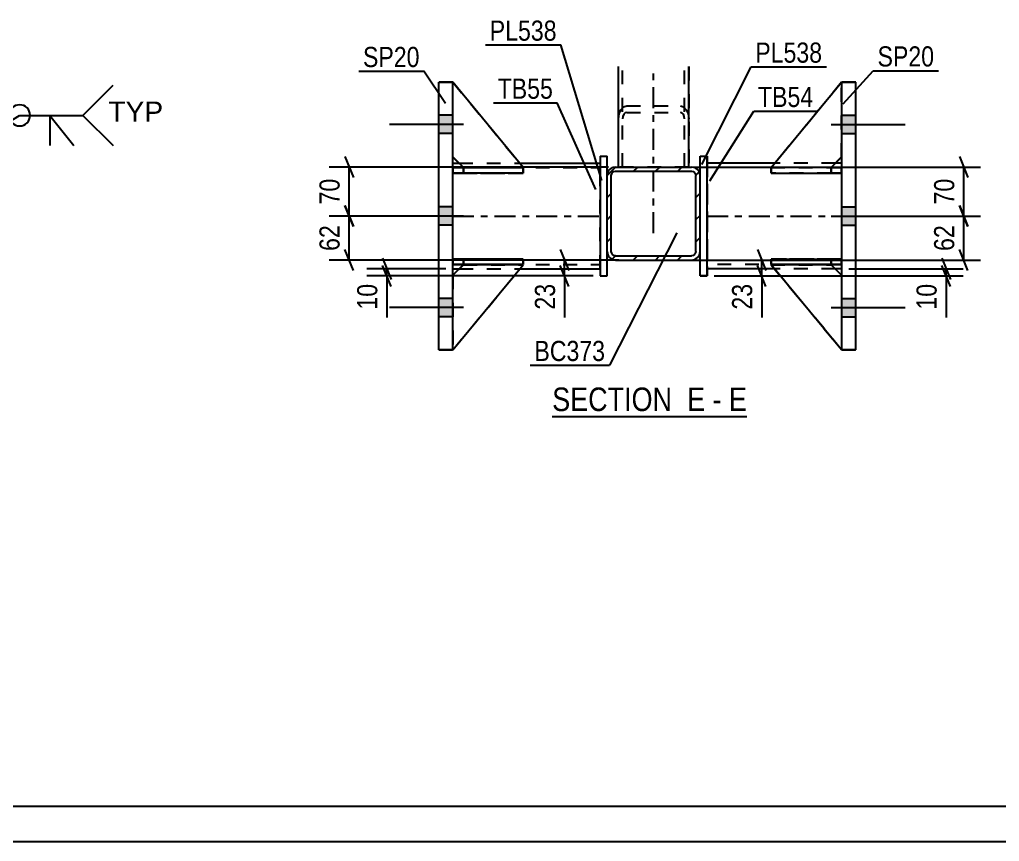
# Model space of a CAD drawing. Header units: millimetres. Extents: x -75 to 766, y -434 to 160.
# Drawn here: x 160.5 to 299.6, y -433.6 to -316.9 of the extents above; entities that cross this region are included whole.
import ezdxf

# ---------------------------------------------------------------- set-up
doc = ezdxf.new("R2010")
doc.units = ezdxf.units.MM
doc.linetypes.add('DXK_LINE_DOT2', pattern=[3.9198, 1.9599, -1.9599])
doc.linetypes.add('DXK_LINE_DOT3', pattern=[5.9187, 2.979, -0.9799, 0.9799, -0.9799])
doc.styles.add('Arial', font='arial.ttf', dxfattribs={"height": 0.2})
doc.styles.add('Arial Narrow', font='ARIALN.TTF', dxfattribs={"height": 0.2})

# ---------------------------------------------------------------- blocks, each defined once
blk = doc.blocks.new('Unknown-814185074-18 - 1252')
at = {"color": 6, "linetype": 'Continuous'}
blk.add_line((236.08, -373.25), (263.72, -373.25), dxfattribs=at)
at = {"color": 0, "linetype": 'Continuous'}
for points in [[(254.19, -372.5), (254.19, -369), (236.08, -369), (236.08, -372.5)], [(257.79, -372.5), (257.79, -369), (255.24, -369), (255.24, -372.5)], [(260.12, -372.5), (260.12, -369), (258.84, -369), (258.84, -372.5)], [(263.72, -372.5), (263.72, -369), (261.17, -369), (261.17, -372.5)]]:
    blk.add_wipeout(points, dxfattribs=at)
at = {"color": 7, "linetype": 'Continuous', "style": 'Arial Narrow'}
for s, p in [('SECTION ', (236.08, -372.5)), ('E', (255.24, -372.5)), ('E', (261.17, -372.5)), ('-', (258.84, -372.5))]:
    blk.add_text(s, height=3.34, dxfattribs=at).set_placement(p)
blk = doc.blocks.new('Unknown-814185074-1135')
at = {"color": 5, "linetype": 'Continuous'}
for p, q in [((-69.56, -428.59), (761.44, -428.59)), ((-74.56, -433.59), (766.44, -433.59))]:
    blk.add_line(p, q, dxfattribs=at)
blk = doc.blocks.new('Part-814185074-1333 - 1252')
at = {"color": 7, "linetype": 'DXK_LINE_DOT2'}
for p, q in [((277.17, -325.82), (267.17, -337.93)), ((267.17, -337.93), (277.17, -325.82)), ((277.17, -336.43), (277.17, -325.82)), ((275.67, -337.93), (277.17, -336.43)), ((275.67, -337.93), (277.17, -336.43)), ((267.17, -337.93), (275.67, -337.93)), ((267.17, -337.93), (267.17, -337.93)), ((275.67, -337.93), (267.17, -337.93)), ((275.67, -337.93), (275.67, -337.93))]:
    blk.add_line(p, q, dxfattribs=at)
blk = doc.blocks.new('Bolt-814185074-1442 - 1252')
at = {"linetype": 'Continuous'}
for points in [[(279.17, -333.12), (279.17, -330.52), (277.17, -330.52), (277.17, -333.12)], [(279.17, -333.12), (279.17, -330.52), (277.17, -330.52), (277.17, -333.12)], [(279.17, -333.12), (279.17, -330.52), (277.17, -330.52), (277.17, -333.12)], [(279.17, -346.12), (279.17, -343.52), (277.17, -343.52), (277.17, -346.12)], [(279.17, -346.12), (279.17, -343.52), (277.17, -343.52), (277.17, -346.12)], [(279.17, -359.12), (279.17, -356.52), (277.17, -356.52), (277.17, -359.12)], [(279.17, -359.12), (279.17, -356.52), (277.17, -356.52), (277.17, -359.12)], [(279.17, -359.12), (279.17, -356.52), (277.17, -356.52), (277.17, -359.12)]]:
    blk.add_hatch(color=1, dxfattribs=at).paths.add_polyline_path(points)
at = {"color": 1, "linetype": 'Continuous'}
for p, q in [((277.17, -330.52), (279.17, -330.52)), ((277.17, -330.52), (279.17, -330.52)), ((277.17, -330.52), (279.17, -330.52)), ((275.67, -331.82), (286.17, -331.82)), ((275.67, -331.82), (286.17, -331.82)), ((275.67, -331.82), (286.17, -331.82)), ((277.17, -333.12), (279.17, -333.12)), ((277.17, -333.12), (279.17, -333.12)), ((277.17, -333.12), (279.17, -333.12)), ((277.17, -343.52), (279.17, -343.52)), ((277.17, -343.52), (279.17, -343.52)), ((275.67, -344.82), (286.17, -344.82)), ((275.67, -344.82), (286.17, -344.82)), ((277.17, -346.12), (279.17, -346.12)), ((277.17, -346.12), (279.17, -346.12)), ((277.17, -356.52), (279.17, -356.52)), ((277.17, -356.52), (279.17, -356.52)), ((277.17, -356.52), (279.17, -356.52)), ((275.67, -357.82), (286.17, -357.82)), ((275.67, -357.82), (286.17, -357.82)), ((275.67, -357.82), (286.17, -357.82)), ((277.17, -359.12), (279.17, -359.12)), ((277.17, -359.12), (279.17, -359.12)), ((277.17, -359.12), (279.17, -359.12))]:
    blk.add_line(p, q, dxfattribs=at)
blk = doc.blocks.new('Part-814185074-1257 - 1252')
at = {"color": 7, "linetype": 'DXK_LINE_DOT2'}
for p, q in [((245.47, -337.86), (245.47, -323.61)), ((246.07, -337.86), (246.07, -323.61)), ((254.87, -337.86), (254.87, -323.61)), ((255.47, -323.61), (255.47, -337.86)), ((255.47, -337.86), (245.47, -337.86))]:
    blk.add_line(p, q, dxfattribs=at)
at = {"color": 7, "linetype": 'DXK_LINE_DOT3'}
blk.add_line((250.47, -347.26), (250.47, -323.61), dxfattribs=at)
blk = doc.blocks.new('Part-814185074-1329 - 1252')
at = {"color": 2, "linetype": 'Continuous'}
for p, q in [((221.97, -337.32), (222.87, -337.32)), ((231.47, -337.32), (242.87, -337.32)), ((221.97, -352.32), (222.88, -352.32)), ((231.49, -352.32), (242.87, -352.32))]:
    blk.add_line(p, q, dxfattribs=at)
at = {"color": 7, "linetype": 'DXK_LINE_DOT2'}
for p, q in [((221.97, -352.32), (221.97, -337.32)), ((221.97, -337.92), (242.87, -337.92)), ((222.87, -337.32), (231.47, -337.32)), ((242.87, -352.32), (242.87, -337.32)), ((221.97, -351.72), (242.87, -351.72)), ((222.88, -352.32), (231.49, -352.32))]:
    blk.add_line(p, q, dxfattribs=at)
at = {"color": 7, "linetype": 'DXK_LINE_DOT3'}
blk.add_line((221.97, -344.82), (242.87, -344.82), dxfattribs=at)
blk = doc.blocks.new('Part-814185074-1258 - 1252')
at = {"color": 2, "linetype": 'Continuous'}
for p, q in [((245.47, -337.86), (245.47, -323.61)), ((255.47, -337.86), (255.47, -323.61))]:
    blk.add_line(p, q, dxfattribs=at)
at = {"color": 7, "linetype": 'DXK_LINE_DOT2'}
for p, q in [((246.07, -337.86), (246.07, -323.61)), ((254.87, -337.86), (254.87, -323.61)), ((245.83, -329.73), (246.22, -329.32)), ((246.22, -329.32), (246.67, -329.18)), ((246.67, -329.18), (254.27, -329.18)), ((254.27, -329.18), (254.73, -329.32)), ((254.73, -329.32), (255.12, -329.73)), ((245.47, -331.04), (245.57, -330.33)), ((245.57, -330.33), (245.83, -329.73)), ((246.12, -330.69), (246.07, -331.04)), ((246.25, -330.38), (246.12, -330.69)), ((246.44, -330.18), (246.25, -330.38)), ((246.67, -330.11), (246.44, -330.18)), ((246.67, -330.11), (254.27, -330.11)), ((254.5, -330.18), (254.27, -330.11)), ((254.7, -330.38), (254.5, -330.18)), ((254.83, -330.69), (254.7, -330.38)), ((254.87, -331.04), (254.83, -330.69)), ((255.12, -329.73), (255.38, -330.33)), ((255.38, -330.33), (255.47, -331.04)), ((255.47, -337.86), (245.47, -337.86))]:
    blk.add_line(p, q, dxfattribs=at)
blk = doc.blocks.new('Bolt-814185074-1443 - 1252')
at = {"linetype": 'Continuous'}
for points in [[(221.97, -333.12), (221.97, -330.52), (219.97, -330.52), (219.97, -333.12)], [(221.97, -333.12), (221.97, -330.52), (219.97, -330.52), (219.97, -333.12)], [(221.97, -333.12), (221.97, -330.52), (219.97, -330.52), (219.97, -333.12)], [(221.97, -346.12), (221.97, -343.52), (219.97, -343.52), (219.97, -346.12)], [(221.97, -346.12), (221.97, -343.52), (219.97, -343.52), (219.97, -346.12)], [(221.97, -359.12), (221.97, -356.52), (219.97, -356.52), (219.97, -359.12)], [(221.97, -359.12), (221.97, -356.52), (219.97, -356.52), (219.97, -359.12)], [(221.97, -359.12), (221.97, -356.52), (219.97, -356.52), (219.97, -359.12)]]:
    blk.add_hatch(color=1, dxfattribs=at).paths.add_polyline_path(points)
at = {"color": 1, "linetype": 'Continuous'}
for p, q in [((221.97, -330.52), (219.97, -330.52)), ((221.97, -330.52), (219.97, -330.52)), ((221.97, -330.52), (219.97, -330.52)), ((223.47, -331.82), (212.97, -331.82)), ((223.47, -331.82), (212.97, -331.82)), ((223.47, -331.82), (212.97, -331.82)), ((221.97, -333.12), (219.97, -333.12)), ((221.97, -333.12), (219.97, -333.12)), ((221.97, -333.12), (219.97, -333.12)), ((221.97, -343.52), (219.97, -343.52)), ((221.97, -343.52), (219.97, -343.52)), ((223.47, -344.82), (212.97, -344.82)), ((223.47, -344.82), (212.97, -344.82)), ((221.97, -346.12), (219.97, -346.12)), ((221.97, -346.12), (219.97, -346.12)), ((221.97, -356.52), (219.97, -356.52)), ((221.97, -356.52), (219.97, -356.52)), ((221.97, -356.52), (219.97, -356.52)), ((223.47, -357.82), (212.97, -357.82)), ((223.47, -357.82), (212.97, -357.82)), ((223.47, -357.82), (212.97, -357.82)), ((221.97, -359.12), (219.97, -359.12)), ((221.97, -359.12), (219.97, -359.12)), ((221.97, -359.12), (219.97, -359.12))]:
    blk.add_line(p, q, dxfattribs=at)
blk = doc.blocks.new('Part-814185074-1283 - 1252')
at = {"linetype": 'Continuous'}
h = blk.add_hatch(dxfattribs=at)
h.set_pattern_fill('', scale=0.7, style=0, pattern_type=0)
h.set_pattern_definition([(45, (245.0744, -337.8582), (-1.57154, 1.57154), [])])
h.paths.add_polyline_path([(255.87, -337.86), (245.07, -337.86), (244.62, -337.95), (244.23, -338.21), (243.97, -338.6), (243.87, -339.06), (243.87, -349.86), (243.97, -350.32), (244.23, -350.71), (244.62, -350.97), (245.07, -351.06), (255.87, -351.06), (256.33, -350.97), (256.72, -350.71), (256.98, -350.32), (257.07, -349.86), (257.07, -339.06), (256.98, -338.6), (256.72, -338.21), (256.33, -337.95)])
h.paths.add_polyline_path([(256.43, -338.83), (256.47, -339.06), (256.47, -349.86), (256.43, -350.09), (256.3, -350.28), (256.1, -350.41), (255.87, -350.46), (245.07, -350.46), (244.84, -350.41), (244.65, -350.28), (244.52, -350.09), (244.47, -349.86), (244.47, -339.06), (244.52, -338.83), (244.65, -338.63), (244.84, -338.5), (245.07, -338.46), (255.87, -338.46), (256.1, -338.5), (256.3, -338.63)])
at = {"color": 2, "linetype": 'Continuous'}
for p, q in [((245.07, -337.86), (244.62, -337.95)), ((245.07, -337.86), (255.87, -337.86)), ((256.33, -337.95), (255.87, -337.86)), ((243.97, -338.6), (243.87, -339.06)), ((243.87, -349.86), (243.87, -339.06)), ((244.47, -339.06), (244.52, -338.83)), ((244.47, -349.86), (244.47, -339.06)), ((244.52, -338.83), (244.65, -338.63)), ((244.65, -338.63), (244.84, -338.5)), ((244.84, -338.5), (245.07, -338.46)), ((245.07, -338.46), (255.87, -338.46)), ((255.87, -338.46), (256.1, -338.5)), ((256.1, -338.5), (256.3, -338.63)), ((256.3, -338.63), (256.43, -338.83)), ((256.43, -338.83), (256.47, -339.06)), ((256.47, -349.86), (256.47, -339.06)), ((257.07, -339.06), (256.98, -338.6)), ((257.07, -349.86), (257.07, -339.06)), ((243.87, -349.86), (243.97, -350.32)), ((244.52, -350.09), (244.47, -349.86)), ((244.65, -350.28), (244.52, -350.09)), ((244.84, -350.41), (244.65, -350.28)), ((245.07, -350.46), (244.84, -350.41)), ((245.07, -350.46), (255.87, -350.46)), ((256.1, -350.41), (255.87, -350.46)), ((256.3, -350.28), (256.1, -350.41)), ((256.43, -350.09), (256.3, -350.28)), ((256.47, -349.86), (256.43, -350.09)), ((256.98, -350.32), (257.07, -349.86)), ((244.62, -350.97), (245.07, -351.06)), ((245.07, -351.06), (255.87, -351.06)), ((255.87, -351.06), (256.33, -350.97))]:
    blk.add_line(p, q, dxfattribs=at)
at = {"color": 7, "linetype": 'DXK_LINE_DOT3'}
blk.add_line((250.47, -344.46), (250.47, -344.46), dxfattribs=at)
at = {"color": 2, "linetype": 'Continuous'}
for centre, start, end in [((245.07, -339.06), 112.5, 157.5), ((255.87, -339.06), 22.5, 67.5), ((245.07, -349.86), 202.5, 247.5), ((255.87, -349.86), 292.5, 337.5)]:
    blk.add_arc(centre, 1.2, start, end, dxfattribs=at)
blk = doc.blocks.new('Part-814185074-1304 - 1252')
at = {"color": 2, "linetype": 'Continuous'}
for p, q in [((267.68, -337.32), (258.07, -337.32)), ((277.17, -337.32), (276.28, -337.32)), ((267.66, -352.32), (258.07, -352.32)), ((277.17, -352.32), (276.27, -352.32))]:
    blk.add_line(p, q, dxfattribs=at)
at = {"color": 7, "linetype": 'DXK_LINE_DOT2'}
for p, q in [((258.07, -337.32), (258.07, -337.32)), ((258.07, -337.32), (258.07, -352.32)), ((258.07, -352.32), (258.07, -337.32)), ((258.07, -337.92), (258.07, -337.92)), ((277.17, -337.92), (258.07, -337.92)), ((276.28, -337.32), (267.68, -337.32)), ((277.17, -337.32), (277.17, -352.32)), ((258.07, -351.72), (258.07, -351.72)), ((277.17, -351.72), (258.07, -351.72)), ((258.07, -352.32), (258.07, -352.32)), ((276.27, -352.32), (267.66, -352.32))]:
    blk.add_line(p, q, dxfattribs=at)
at = {"color": 7, "linetype": 'DXK_LINE_DOT3'}
blk.add_line((258.07, -344.82), (277.17, -344.82), dxfattribs=at)
blk = doc.blocks.new('Part-814185074-1319 - 1252')
at = {"color": 2, "linetype": 'Continuous'}
for p, q in [((257.07, -336.32), (258.07, -336.32)), ((257.07, -339.06), (257.07, -336.32)), ((257.07, -336.32), (257.07, -336.32)), ((258.07, -353.32), (258.07, -336.32)), ((258.07, -336.32), (258.07, -336.32)), ((257.07, -353.32), (257.07, -349.86)), ((257.07, -353.32), (258.07, -353.32)), ((257.07, -353.32), (257.07, -353.32)), ((258.07, -353.32), (258.07, -353.32))]:
    blk.add_line(p, q, dxfattribs=at)
at = {"color": 7, "linetype": 'DXK_LINE_DOT2'}
for p, q in [((257.07, -336.32), (258.07, -336.32)), ((257.07, -353.32), (257.07, -336.32)), ((258.07, -336.32), (258.07, -353.32)), ((257.07, -349.86), (257.07, -339.06)), ((258.07, -353.32), (257.07, -353.32))]:
    blk.add_line(p, q, dxfattribs=at)
blk = doc.blocks.new('Part-814185074-1324 - 1252')
at = {"color": 2, "linetype": 'Continuous'}
for p, q in [((242.87, -336.32), (243.87, -336.32)), ((242.87, -336.32), (242.87, -353.32)), ((243.87, -339.06), (243.87, -336.32)), ((243.87, -353.32), (243.87, -349.86)), ((242.87, -353.32), (243.87, -353.32))]:
    blk.add_line(p, q, dxfattribs=at)
at = {"color": 7, "linetype": 'DXK_LINE_DOT2'}
for p, q in [((242.87, -336.32), (243.87, -336.32)), ((243.87, -349.86), (243.87, -339.06)), ((242.87, -353.32), (243.87, -353.32))]:
    blk.add_line(p, q, dxfattribs=at)
blk = doc.blocks.new('Part-814185074-1330 - 1252')
at = {"color": 2, "linetype": 'Continuous'}
for p, q in [((267.17, -351.73), (267.17, -351.73)), ((275.67, -351.73), (267.17, -351.73)), ((277.17, -363.82), (267.17, -351.73)), ((275.67, -351.73), (275.67, -351.73)), ((275.67, -351.73), (277.17, -353.23))]:
    blk.add_line(p, q, dxfattribs=at)
at = {"color": 7, "linetype": 'DXK_LINE_DOT2'}
for p, q in [((267.17, -351.73), (275.67, -351.73)), ((277.17, -363.82), (267.17, -351.73)), ((275.67, -351.73), (277.17, -353.23)), ((277.17, -353.23), (277.17, -363.82))]:
    blk.add_line(p, q, dxfattribs=at)
blk = doc.blocks.new('Part-814185074-1331 - 1252')
at = {"color": 7, "linetype": 'DXK_LINE_DOT2'}
for p, q in [((267.17, -351.73), (275.67, -351.73)), ((277.17, -363.82), (267.17, -351.73)), ((267.17, -351.73), (267.17, -351.73)), ((275.67, -351.73), (267.17, -351.73)), ((267.17, -351.73), (277.17, -363.82)), ((275.67, -351.73), (277.17, -353.23)), ((275.67, -351.73), (275.67, -351.73)), ((277.17, -353.23), (275.67, -351.73)), ((277.17, -353.23), (277.17, -363.82))]:
    blk.add_line(p, q, dxfattribs=at)
blk = doc.blocks.new('Part-814185074-1332 - 1252')
at = {"color": 2, "linetype": 'Continuous'}
for p, q in [((267.17, -337.93), (277.17, -325.82)), ((277.17, -325.82), (277.17, -325.82)), ((275.68, -337.92), (277.17, -336.43)), ((268.42, -337.93), (267.17, -337.93)), ((267.17, -337.93), (267.17, -337.93))]:
    blk.add_line(p, q, dxfattribs=at)
at = {"color": 7, "linetype": 'DXK_LINE_DOT2'}
for p, q in [((277.17, -325.82), (267.17, -337.93)), ((277.17, -325.82), (277.17, -325.82)), ((277.17, -336.43), (277.17, -325.82)), ((275.67, -337.93), (277.17, -336.43)), ((275.67, -337.93), (267.17, -337.93)), ((275.67, -337.93), (268.42, -337.93)), ((275.67, -337.93), (275.68, -337.92)), ((275.67, -337.93), (275.67, -337.93))]:
    blk.add_line(p, q, dxfattribs=at)
blk = doc.blocks.new('Part-814185074-1334 - 1252')
at = {"color": 7, "linetype": 'DXK_LINE_DOT2'}
for p, q in [((267.17, -351.72), (267.17, -350.92)), ((267.17, -350.92), (275.67, -350.92)), ((277.17, -350.92), (267.17, -350.92)), ((275.67, -351.72), (267.17, -351.72)), ((267.17, -351.72), (277.17, -351.72)), ((275.67, -351.72), (275.67, -350.92)), ((275.67, -350.92), (277.17, -350.92)), ((277.17, -351.72), (275.67, -351.72)), ((277.17, -351.72), (277.17, -350.92)), ((277.17, -351.72), (277.17, -350.92)), ((277.17, -350.92), (277.17, -350.92)), ((277.17, -351.72), (277.17, -351.72))]:
    blk.add_line(p, q, dxfattribs=at)
blk = doc.blocks.new('Part-814185074-1335 - 1252')
at = {"color": 7, "linetype": 'DXK_LINE_DOT2'}
for p, q in [((267.17, -338.72), (267.17, -337.92)), ((267.17, -337.92), (275.67, -337.92)), ((277.17, -337.92), (267.17, -337.92)), ((275.67, -338.72), (275.67, -337.92)), ((275.67, -337.92), (277.17, -337.92)), ((277.17, -338.72), (277.17, -337.92)), ((277.17, -338.72), (277.17, -337.92)), ((277.17, -337.92), (277.17, -337.92)), ((275.67, -338.72), (267.17, -338.72)), ((267.17, -338.72), (277.17, -338.72)), ((277.17, -338.72), (275.67, -338.72)), ((277.17, -338.72), (277.17, -338.72))]:
    blk.add_line(p, q, dxfattribs=at)
blk = doc.blocks.new('Part-814185074-1336 - 1252')
at = {"color": 2, "linetype": 'Continuous'}
for p, q in [((267.17, -350.92), (277.17, -350.92)), ((267.17, -350.92), (267.17, -351.72)), ((277.17, -351.72), (267.17, -351.72)), ((277.17, -350.92), (277.17, -350.92)), ((277.17, -351.72), (277.17, -350.92))]:
    blk.add_line(p, q, dxfattribs=at)
at = {"color": 7, "linetype": 'DXK_LINE_DOT2'}
for p, q in [((275.67, -350.92), (267.17, -350.92)), ((267.17, -351.72), (275.67, -351.72)), ((277.17, -350.92), (275.67, -350.92)), ((275.67, -350.92), (275.67, -351.72)), ((275.67, -351.72), (277.17, -351.72)), ((277.17, -350.92), (277.17, -350.92))]:
    blk.add_line(p, q, dxfattribs=at)
blk = doc.blocks.new('Part-814185074-1337 - 1252')
at = {"color": 2, "linetype": 'Continuous'}
for p, q in [((267.18, -337.92), (267.17, -337.92)), ((267.17, -337.92), (267.17, -338.72)), ((277.17, -337.92), (268.42, -337.92)), ((277.17, -337.92), (277.17, -337.92)), ((277.17, -337.92), (277.17, -338.72)), ((267.17, -338.72), (277.17, -338.72))]:
    blk.add_line(p, q, dxfattribs=at)
at = {"color": 7, "linetype": 'DXK_LINE_DOT2'}
for p, q in [((268.42, -337.92), (267.18, -337.92)), ((275.67, -337.92), (267.18, -337.92)), ((275.67, -337.92), (277.17, -337.92)), ((275.67, -337.92), (275.67, -338.72)), ((277.17, -337.92), (277.17, -337.92)), ((267.17, -338.72), (275.67, -338.72)), ((275.67, -338.72), (277.17, -338.72))]:
    blk.add_line(p, q, dxfattribs=at)
blk = doc.blocks.new('Part-814185074-1338 - 1252')
at = {"color": 2, "linetype": 'Continuous'}
for p, q in [((223.47, -351.73), (221.97, -353.23)), ((221.97, -363.82), (231.97, -351.73)), ((231.97, -351.73), (223.47, -351.73)), ((223.47, -351.73), (223.47, -351.73)), ((231.97, -351.73), (231.97, -351.73))]:
    blk.add_line(p, q, dxfattribs=at)
at = {"color": 7, "linetype": 'DXK_LINE_DOT2'}
for p, q in [((221.97, -353.23), (223.47, -351.73)), ((221.97, -363.82), (231.97, -351.73)), ((223.47, -351.73), (231.97, -351.73)), ((221.97, -353.23), (221.97, -363.82))]:
    blk.add_line(p, q, dxfattribs=at)
blk = doc.blocks.new('Part-814185074-1339 - 1252')
at = {"color": 7, "linetype": 'DXK_LINE_DOT2'}
for p, q in [((223.47, -351.73), (221.97, -353.23)), ((221.97, -363.82), (231.97, -351.73)), ((221.97, -353.23), (223.47, -351.73)), ((221.97, -363.82), (231.97, -351.73)), ((231.97, -351.73), (223.47, -351.73)), ((223.47, -351.73), (223.47, -351.73)), ((223.47, -351.73), (231.97, -351.73)), ((231.97, -351.73), (231.97, -351.73)), ((221.97, -353.23), (221.97, -363.82))]:
    blk.add_line(p, q, dxfattribs=at)
blk = doc.blocks.new('Part-814185074-1340 - 1252')
at = {"color": 2, "linetype": 'Continuous'}
for p, q in [((221.97, -325.82), (221.97, -325.82)), ((231.97, -337.93), (221.98, -325.82)), ((223.46, -337.92), (221.97, -336.43)), ((230.73, -337.93), (231.97, -337.93)), ((231.97, -337.93), (231.97, -337.93))]:
    blk.add_line(p, q, dxfattribs=at)
at = {"color": 7, "linetype": 'DXK_LINE_DOT2'}
for p, q in [((221.97, -325.82), (231.97, -337.93)), ((221.98, -325.82), (221.97, -325.82)), ((221.97, -336.43), (221.97, -325.82)), ((223.47, -337.93), (221.97, -336.43)), ((223.47, -337.93), (223.46, -337.92)), ((231.97, -337.93), (223.47, -337.93)), ((223.47, -337.93), (223.47, -337.93)), ((223.47, -337.93), (230.73, -337.93))]:
    blk.add_line(p, q, dxfattribs=at)
blk = doc.blocks.new('Part-814185074-1341 - 1252')
at = {"color": 7, "linetype": 'DXK_LINE_DOT2'}
for p, q in [((221.97, -336.43), (221.97, -325.82)), ((221.97, -325.82), (231.97, -337.93)), ((221.97, -325.82), (231.97, -337.93)), ((223.47, -337.93), (221.97, -336.43)), ((223.47, -337.93), (221.97, -336.43)), ((231.97, -337.93), (223.47, -337.93)), ((223.47, -337.93), (223.47, -337.93)), ((223.47, -337.93), (231.97, -337.93)), ((231.97, -337.93), (231.97, -337.93))]:
    blk.add_line(p, q, dxfattribs=at)
blk = doc.blocks.new('Part-814185074-1342 - 1252')
at = {"color": 7, "linetype": 'DXK_LINE_DOT2'}
for p, q in [((221.97, -350.92), (223.47, -350.92)), ((231.97, -350.92), (221.97, -350.92)), ((221.97, -350.92), (221.97, -350.92)), ((221.97, -350.92), (221.97, -351.72)), ((221.97, -350.92), (221.97, -351.72)), ((223.47, -351.72), (221.97, -351.72)), ((221.97, -351.72), (231.97, -351.72)), ((221.97, -351.72), (221.97, -351.72)), ((223.47, -350.92), (231.97, -350.92)), ((223.47, -350.92), (223.47, -351.72)), ((231.97, -351.72), (223.47, -351.72)), ((231.97, -350.92), (231.97, -351.72))]:
    blk.add_line(p, q, dxfattribs=at)
blk = doc.blocks.new('Part-814185074-1343 - 1252')
at = {"color": 7, "linetype": 'DXK_LINE_DOT2'}
for p, q in [((221.97, -337.92), (223.47, -337.92)), ((231.74, -337.92), (221.97, -337.92)), ((221.97, -337.92), (221.97, -337.92)), ((221.97, -337.92), (221.97, -338.72)), ((221.97, -337.92), (221.97, -338.72)), ((223.47, -337.92), (231.97, -337.92)), ((223.47, -337.92), (223.47, -338.72)), ((231.97, -337.92), (231.97, -338.72)), ((223.47, -338.72), (221.97, -338.72)), ((221.97, -338.72), (231.97, -338.72)), ((221.97, -338.72), (221.97, -338.72)), ((231.97, -338.72), (223.47, -338.72))]:
    blk.add_line(p, q, dxfattribs=at)
blk = doc.blocks.new('Part-814185074-1344 - 1252')
at = {"color": 2, "linetype": 'Continuous'}
for p, q in [((221.97, -351.72), (221.97, -350.92)), ((231.97, -350.92), (221.97, -350.92)), ((231.97, -351.72), (221.97, -351.72)), ((221.97, -351.72), (221.97, -351.72)), ((231.97, -351.72), (231.97, -350.92))]:
    blk.add_line(p, q, dxfattribs=at)
at = {"color": 7, "linetype": 'DXK_LINE_DOT2'}
for p, q in [((223.47, -350.92), (221.97, -350.92)), ((221.97, -351.72), (223.47, -351.72)), ((223.47, -351.72), (223.47, -350.92)), ((231.97, -350.92), (223.47, -350.92)), ((223.47, -351.72), (231.97, -351.72))]:
    blk.add_line(p, q, dxfattribs=at)
blk = doc.blocks.new('Part-814185074-1345 - 1252')
at = {"color": 2, "linetype": 'Continuous'}
for p, q in [((221.97, -338.72), (221.97, -337.92)), ((221.97, -337.92), (230.73, -337.92)), ((231.97, -338.72), (231.97, -337.92)), ((231.97, -337.92), (231.97, -337.92)), ((231.97, -338.72), (221.97, -338.72)), ((221.97, -338.72), (221.97, -338.72))]:
    blk.add_line(p, q, dxfattribs=at)
at = {"color": 7, "linetype": 'DXK_LINE_DOT2'}
for p, q in [((223.47, -337.92), (221.97, -337.92)), ((223.47, -338.72), (223.47, -337.92)), ((223.47, -337.92), (231.97, -337.92)), ((221.97, -338.72), (223.47, -338.72)), ((223.47, -338.72), (231.97, -338.72))]:
    blk.add_line(p, q, dxfattribs=at)
blk = doc.blocks.new('Part-814185074-1360 - 1252')
at = {"color": 2, "linetype": 'Continuous'}
for p, q in [((277.17, -325.82), (279.17, -325.82)), ((277.17, -325.82), (277.17, -325.82)), ((277.17, -325.82), (277.17, -363.82)), ((279.17, -325.82), (279.17, -325.82)), ((279.17, -363.82), (279.17, -325.82)), ((279.17, -363.82), (277.17, -363.82))]:
    blk.add_line(p, q, dxfattribs=at)
at = {"color": 7, "linetype": 'DXK_LINE_DOT2'}
for p, q in [((279.17, -325.82), (277.17, -325.82)), ((277.17, -363.82), (277.17, -363.82)), ((277.17, -363.82), (279.17, -363.82)), ((279.17, -363.82), (279.17, -363.82))]:
    blk.add_line(p, q, dxfattribs=at)
blk = doc.blocks.new('Part-814185074-1365 - 1252')
at = {"color": 2, "linetype": 'Continuous'}
for p, q in [((219.97, -325.82), (219.97, -325.82)), ((219.97, -325.82), (221.97, -325.82)), ((219.97, -363.82), (219.97, -325.82)), ((221.97, -325.82), (221.97, -325.82)), ((221.97, -363.82), (221.97, -325.82)), ((221.97, -363.82), (219.97, -363.82))]:
    blk.add_line(p, q, dxfattribs=at)
at = {"color": 7, "linetype": 'DXK_LINE_DOT2'}
for p, q in [((221.97, -325.82), (219.97, -325.82)), ((219.97, -363.82), (219.97, -363.82)), ((219.97, -363.82), (221.97, -363.82)), ((221.97, -363.82), (221.97, -363.82))]:
    blk.add_line(p, q, dxfattribs=at)
blk = doc.blocks.new('StraightDimension-814185074-1550 - 1252')
at = {"color": 7, "linetype": 'Continuous'}
for p, q in [((293.91, -336.36), (295.11, -339.36)), ((256.16, -337.86), (296.91, -337.86)), ((294.51, -344.82), (294.51, -337.86)), ((295.11, -346.32), (293.91, -343.32)), ((285.85, -344.82), (296.91, -344.82))]:
    blk.add_line(p, q, dxfattribs=at)
at = {"color": 0}
blk.add_wipeout([(293.76, -338.91), (289.56, -338.91), (289.56, -343.77), (293.76, -343.77)], dxfattribs=at)
at = {"color": 3, "style": 'Arial Narrow'}
blk.add_text('70', height=2.863, rotation=90.0002, dxfattribs=at).set_placement((293.16, -343.17))
blk = doc.blocks.new('StraightDimension-814185074-1577 - 1252')
at = {"color": 7, "linetype": 'Continuous'}
for p, q in [((211.99, -350.82), (213.19, -353.82)), ((213.19, -354.82), (211.99, -351.82)), ((220.97, -352.32), (209.74, -352.32)), ((241.87, -353.32), (209.74, -353.32)), ((212.59, -353.32), (212.59, -352.32)), ((212.59, -353.32), (212.59, -359.22)), ((212.59, -353.32), (212.59, -359.22))]:
    blk.add_line(p, q, dxfattribs=at)
at = {"color": 0}
blk.add_wipeout([(211.84, -353.84), (207.64, -353.84), (207.64, -358.7), (211.84, -358.7)], dxfattribs=at)
at = {"color": 3, "style": 'Arial Narrow'}
blk.add_text('10', height=2.863, rotation=90.0002, dxfattribs=at).set_placement((211.24, -358.1))
blk = doc.blocks.new('StraightDimension-814185074-1496 - 1252')
at = {"color": 7, "linetype": 'Continuous'}
for p, q in [((206.64, -343.32), (207.84, -346.32)), ((214.63, -344.82), (204.39, -344.82)), ((207.24, -351.06), (207.24, -344.82)), ((207.84, -352.56), (206.64, -349.56)), ((244.07, -351.06), (204.39, -351.06))]:
    blk.add_line(p, q, dxfattribs=at)
at = {"color": 0}
blk.add_wipeout([(206.49, -345.51), (202.29, -345.51), (202.29, -350.37), (206.49, -350.37)], dxfattribs=at)
at = {"color": 3, "style": 'Arial Narrow'}
blk.add_text('62', height=2.863, rotation=90.0002, dxfattribs=at).set_placement((205.89, -349.77))
blk = doc.blocks.new('StraightDimension-814185074-1526 - 1252')
at = {"color": 7, "linetype": 'Continuous'}
for p, q in [((265.22, -349.56), (266.42, -352.56)), ((255.62, -351.06), (268.22, -351.06)), ((266.42, -354.82), (265.22, -351.82)), ((265.82, -353.32), (265.82, -351.06)), ((259.07, -353.32), (268.22, -353.32)), ((265.82, -353.32), (265.82, -359.22)), ((265.82, -353.32), (265.82, -359.22))]:
    blk.add_line(p, q, dxfattribs=at)
at = {"color": 0}
blk.add_wipeout([(265.07, -353.84), (260.87, -353.84), (260.87, -358.7), (265.07, -358.7)], dxfattribs=at)
at = {"color": 3, "style": 'Arial Narrow'}
blk.add_text('23', height=2.863, rotation=90.0002, dxfattribs=at).set_placement((264.47, -358.1))
blk = doc.blocks.new('StraightDimension-814185074-1481 - 1252')
at = {"color": 7, "linetype": 'Continuous'}
for p, q in [((237.23, -349.56), (238.43, -352.56)), ((245.52, -351.06), (234.98, -351.06)), ((238.43, -354.82), (237.23, -351.82)), ((237.83, -353.32), (237.83, -351.06)), ((241.87, -353.32), (234.98, -353.32)), ((237.83, -353.32), (237.83, -359.22)), ((237.83, -353.32), (237.83, -359.22))]:
    blk.add_line(p, q, dxfattribs=at)
at = {"color": 0}
blk.add_wipeout([(237.08, -353.84), (232.88, -353.84), (232.88, -358.7), (237.08, -358.7)], dxfattribs=at)
at = {"color": 3, "style": 'Arial Narrow'}
blk.add_text('23', height=2.863, rotation=90.0002, dxfattribs=at).set_placement((236.48, -358.1))
blk = doc.blocks.new('StraightDimension-814185074-1509 - 1252')
at = {"color": 7, "linetype": 'Continuous'}
for p, q in [((206.64, -336.36), (207.84, -339.36)), ((244.07, -337.86), (204.39, -337.86)), ((207.24, -344.82), (207.24, -337.86)), ((207.84, -346.32), (206.64, -343.32)), ((214.63, -344.82), (204.39, -344.82))]:
    blk.add_line(p, q, dxfattribs=at)
at = {"color": 0}
blk.add_wipeout([(206.49, -338.91), (202.29, -338.91), (202.29, -343.77), (206.49, -343.77)], dxfattribs=at)
at = {"color": 3, "style": 'Arial Narrow'}
blk.add_text('70', height=2.863, rotation=90.0002, dxfattribs=at).set_placement((205.89, -343.17))
blk = doc.blocks.new('StraightDimension-814185074-1537 - 1252')
at = {"color": 7, "linetype": 'Continuous'}
for p, q in [((293.91, -343.32), (295.11, -346.32)), ((285.85, -344.82), (296.91, -344.82)), ((294.51, -351.06), (294.51, -344.82)), ((295.11, -352.56), (293.91, -349.56)), ((255.49, -351.06), (296.91, -351.06))]:
    blk.add_line(p, q, dxfattribs=at)
at = {"color": 0}
blk.add_wipeout([(293.76, -345.51), (289.56, -345.51), (289.56, -350.37), (293.76, -350.37)], dxfattribs=at)
at = {"color": 3, "style": 'Arial Narrow'}
blk.add_text('62', height=2.863, rotation=90.0002, dxfattribs=at).set_placement((293.16, -349.77))
blk = doc.blocks.new('StraightDimension-814185074-1566 - 1252')
at = {"color": 7, "linetype": 'Continuous'}
for p, q in [((291.41, -350.82), (292.61, -353.82)), ((292.61, -354.82), (291.41, -351.82)), ((259.07, -353.32), (294.41, -353.32)), ((278.17, -352.32), (294.41, -352.32)), ((292.01, -353.32), (292.01, -352.32)), ((292.01, -353.32), (292.01, -359.22)), ((292.01, -353.32), (292.01, -359.22))]:
    blk.add_line(p, q, dxfattribs=at)
at = {"color": 0}
blk.add_wipeout([(291.26, -353.84), (287.06, -353.84), (287.06, -358.7), (291.26, -358.7)], dxfattribs=at)
at = {"color": 3, "style": 'Arial Narrow'}
blk.add_text('10', height=2.863, rotation=90.0002, dxfattribs=at).set_placement((290.66, -358.1))
blk = doc.blocks.new('Mark-814185074-1278 - 1252')
at = {"color": 0}
blk.add_wipeout([(243.6, -365.4), (243.6, -362.4), (233.55, -362.4), (233.55, -365.4)], dxfattribs=at)
blk.add_wipeout([(243.6, -365.4), (243.6, -362.4), (233.55, -362.4), (233.55, -365.4)], dxfattribs=at)
at = {"color": 30, "linetype": 'Continuous'}
for p in [(253.77, -347.18), (232.95, -366)]:
    blk.add_line(p, (244.2, -366), dxfattribs=at)
at = {"color": 3, "style": 'Arial Narrow'}
blk.add_text('BC373', height=2.863, dxfattribs=at).set_placement((233.55, -365.4))
blk = doc.blocks.new('Mark-814185074-1315 - 1252')
at = {"color": 0}
blk.add_wipeout([(274.41, -323.05), (274.41, -320.05), (264.91, -320.05), (264.91, -323.05)], dxfattribs=at)
blk.add_wipeout([(274.41, -323.05), (274.41, -320.05), (264.91, -320.05), (264.91, -323.05)], dxfattribs=at)
at = {"color": 30, "linetype": 'Continuous'}
for p, q in [((257.32, -337.48), (264.31, -323.65)), ((264.31, -323.65), (275.01, -323.65))]:
    blk.add_line(p, q, dxfattribs=at)
at = {"color": 3, "style": 'Arial Narrow'}
blk.add_text('PL538', height=2.863, dxfattribs=at).set_placement((264.91, -323.05))
blk = doc.blocks.new('Mark-814185074-1300 - 1252')
at = {"color": 0}
blk.add_wipeout([(273.15, -329.34), (273.15, -326.34), (265.29, -326.34), (265.29, -329.34)], dxfattribs=at)
blk.add_wipeout([(273.15, -329.34), (273.15, -326.34), (265.29, -326.34), (265.29, -329.34)], dxfattribs=at)
at = {"color": 30, "linetype": 'Continuous'}
for p, q in [((258.44, -339.81), (264.69, -329.94)), ((264.69, -329.94), (273.75, -329.94))]:
    blk.add_line(p, q, dxfattribs=at)
at = {"color": 3, "style": 'Arial Narrow'}
blk.add_text('TB54', height=2.863, dxfattribs=at).set_placement((265.29, -329.34))
blk = doc.blocks.new('Mark-814185074-1320 - 1252')
at = {"color": 0}
blk.add_wipeout([(236.72, -319.93), (236.72, -316.93), (227.21, -316.93), (227.21, -319.93)], dxfattribs=at)
blk.add_wipeout([(236.72, -319.93), (236.72, -316.93), (227.21, -316.93), (227.21, -319.93)], dxfattribs=at)
at = {"color": 30, "linetype": 'Continuous'}
for p in [(226.61, -320.53), (243.1, -339.75)]:
    blk.add_line(p, (237.32, -320.53), dxfattribs=at)
at = {"color": 3, "style": 'Arial Narrow'}
blk.add_text('PL538', height=2.863, dxfattribs=at).set_placement((227.21, -319.93))
blk = doc.blocks.new('Mark-814185074-1325 - 1252')
at = {"color": 0}
blk.add_wipeout([(236.19, -328.17), (236.19, -325.17), (228.33, -325.17), (228.33, -328.17)], dxfattribs=at)
blk.add_wipeout([(236.19, -328.17), (236.19, -325.17), (228.33, -325.17), (228.33, -328.17)], dxfattribs=at)
at = {"color": 30, "linetype": 'Continuous'}
for p in [(227.73, -328.77), (242.26, -341.04)]:
    blk.add_line(p, (236.79, -328.77), dxfattribs=at)
at = {"color": 3, "style": 'Arial Narrow'}
blk.add_text('TB55', height=2.863, dxfattribs=at).set_placement((228.33, -328.17))
blk = doc.blocks.new('Mark-814185074-1356 - 1252')
at = {"color": 0}
blk.add_wipeout([(290.31, -323.59), (290.31, -320.59), (282.27, -320.59), (282.27, -323.59)], dxfattribs=at)
blk.add_wipeout([(290.31, -323.59), (290.31, -320.59), (282.27, -320.59), (282.27, -323.59)], dxfattribs=at)
at = {"color": 30, "linetype": 'Continuous'}
for p, q in [((277.39, -328.9), (281.67, -324.19)), ((281.67, -324.19), (290.91, -324.19))]:
    blk.add_line(p, q, dxfattribs=at)
at = {"color": 3, "style": 'Arial Narrow'}
blk.add_text('SP20', height=2.863, dxfattribs=at).set_placement((282.27, -323.59))
blk = doc.blocks.new('Mark-814185074-1361 - 1252')
at = {"color": 0}
blk.add_wipeout([(217.25, -323.67), (217.25, -320.67), (209.21, -320.67), (209.21, -323.67)], dxfattribs=at)
blk.add_wipeout([(217.25, -323.67), (217.25, -320.67), (209.21, -320.67), (209.21, -323.67)], dxfattribs=at)
at = {"color": 30, "linetype": 'Continuous'}
for p in [(208.61, -324.27), (220.94, -328.85)]:
    blk.add_line(p, (217.85, -324.27), dxfattribs=at)
at = {"color": 3, "style": 'Arial Narrow'}
blk.add_text('SP20', height=2.863, dxfattribs=at).set_placement((209.21, -323.67))
blk = doc.blocks.new('WeldMark-814185074-1877 - 1615')
at = {"linetype": 'Continuous'}
blk.add_hatch(color=30, dxfattribs=at).paths.add_polyline_path([(149.6, -338.11), (146.65, -339.05), (148.81, -336.83)])
at = {"color": 30, "linetype": 'Continuous'}
for p, q in [((146.65, -339.05), (160.45, -330.53)), ((160.45, -330.53), (169.45, -330.53))]:
    blk.add_line(p, q, dxfattribs=at)
at = {"color": 3, "linetype": 'Continuous'}
for q in [(168.17, -334.82), (164.74, -334.82)]:
    blk.add_line((164.74, -330.53), q, dxfattribs=at)
for start, end in [(90, 270), (270, 90)]:
    blk.add_arc((160.45, -330.53), 1.5, start, end, dxfattribs=at)
at = {"color": 0, "linetype": 'Continuous'}
blk.add_wipeout([(180.83, -331.43), (180.83, -328.43), (173.05, -328.43), (173.05, -331.43)], dxfattribs=at)
blk.add_wipeout([(180.83, -331.43), (180.83, -328.43), (173.05, -328.43), (173.05, -331.43)], dxfattribs=at)
at = {"color": 3, "linetype": 'Continuous'}
for q in [(173.74, -326.24), (173.74, -334.82)]:
    blk.add_line((169.45, -330.53), q, dxfattribs=at)
at = {"color": 3, "linetype": 'Continuous', "style": 'Arial'}
blk.add_text('TYP', height=2.865, dxfattribs=at).set_placement((173.05, -331.43))

msp = doc.modelspace()

# ---------------------------------------------------------------- block references
for name in ['Part-814185074-1257 - 1252', 'Part-814185074-1258 - 1252', 'Part-814185074-1365 - 1252', 'Part-814185074-1340 - 1252', 'Part-814185074-1341 - 1252', 'Part-814185074-1333 - 1252', 'Part-814185074-1332 - 1252', 'Part-814185074-1360 - 1252', 'Bolt-814185074-1443 - 1252', 'Bolt-814185074-1442 - 1252', 'Part-814185074-1324 - 1252', 'Part-814185074-1319 - 1252', 'Part-814185074-1329 - 1252', 'Part-814185074-1343 - 1252', 'Part-814185074-1345 - 1252', 'Part-814185074-1283 - 1252', 'Part-814185074-1304 - 1252', 'Part-814185074-1335 - 1252', 'Part-814185074-1337 - 1252', 'Part-814185074-1342 - 1252', 'Part-814185074-1344 - 1252', 'Part-814185074-1338 - 1252', 'Part-814185074-1339 - 1252', 'Part-814185074-1334 - 1252', 'Part-814185074-1336 - 1252', 'Part-814185074-1330 - 1252', 'Part-814185074-1331 - 1252', 'Unknown-814185074-18 - 1252']:
    msp.add_blockref(name, (0, 0))

# ---------------------------------------------------------------- next in the draw order: block references
msp.add_blockref('Unknown-814185074-1135', (0, 0))

# ---------------------------------------------------------------- next in the draw order: block references
for name in ['Mark-814185074-1361 - 1252', 'Mark-814185074-1356 - 1252', 'WeldMark-814185074-1877 - 1615', 'StraightDimension-814185074-1550 - 1252', 'StraightDimension-814185074-1526 - 1252', 'StraightDimension-814185074-1577 - 1252']:
    msp.add_blockref(name, (0, 0))

# ---------------------------------------------------------------- next in the draw order: block references
for name in ['Mark-814185074-1315 - 1252', 'StraightDimension-814185074-1496 - 1252', 'StraightDimension-814185074-1537 - 1252']:
    msp.add_blockref(name, (0, 0))

# ---------------------------------------------------------------- next in the draw order: block references
for name in ['Mark-814185074-1300 - 1252', 'StraightDimension-814185074-1509 - 1252', 'StraightDimension-814185074-1481 - 1252', 'StraightDimension-814185074-1566 - 1252']:
    msp.add_blockref(name, (0, 0))

# ---------------------------------------------------------------- next in the draw order: block references
for name in ['Mark-814185074-1320 - 1252', 'Mark-814185074-1278 - 1252']:
    msp.add_blockref(name, (0, 0))

# ---------------------------------------------------------------- next in the draw order: block references
msp.add_blockref('Mark-814185074-1325 - 1252', (0, 0))

doc.saveas('drawing.dxf')
